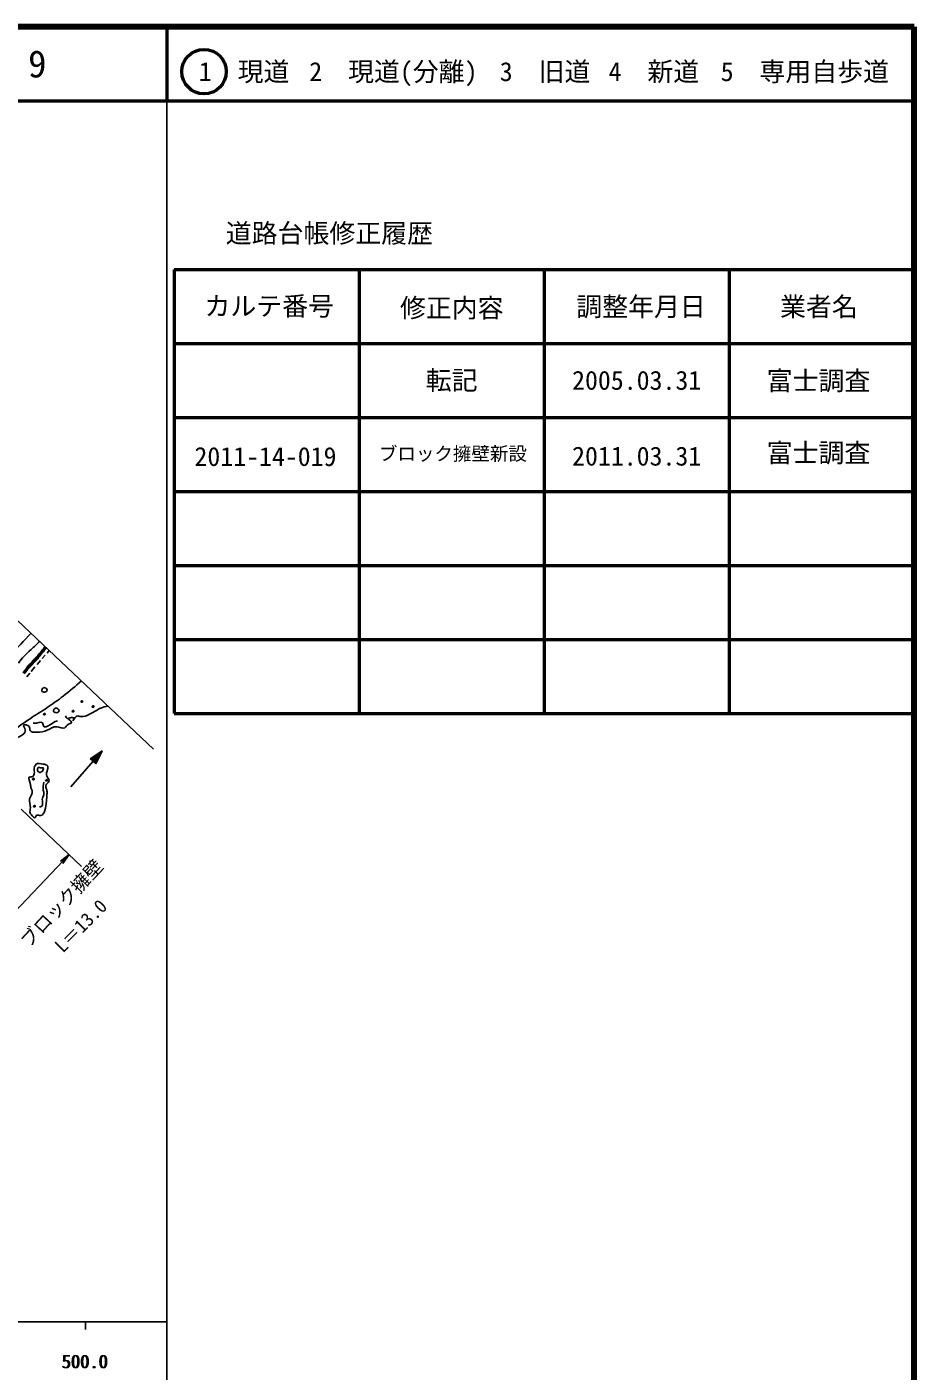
# Model space of a CAD drawing. Units: millimetres, scale not verified. Extents: x 40000 to 680000, y 20000 to 380000.
# Drawn here: x 560087 to 680000, y 198357 to 380000 of the extents above; entities that cross this region are included whole.
import ezdxf
from ezdxf.enums import TextEntityAlignment as Align

# ---------------------------------------------------------------- set-up
doc = ezdxf.new("R2010")
doc.units = ezdxf.units.MM
doc.header["$LTSCALE"] = 1000
for name, color, linetype, lineweight in [('M-BGD', 7, 'Continuous', 25), ('M-BMK-SRVR', 3, 'Continuous', 25), ('M-STR-STR3', 7, 'Continuous', 25), ('M-TTL', 2, 'Continuous', 140), ('M-TTL-BAND', 7, 'Continuous', 25), ('M-TTL-FRAM', 2, 'Continuous', 50), ('M-TTL-LINE', 7, 'Continuous', 50)]:
    doc.layers.add(name, color=color, linetype=linetype, lineweight=lineweight)
doc.layers.add('M-TTL-TXT', color=7, linetype='Continuous')
doc.styles.add('ＭＳ ゴシック', font='')
doc.styles.get('ＭＳ ゴシック').set_extended_font_data('MS Gothic')

# ---------------------------------------------------------------- blocks, each defined once
blk = doc.blocks.new('open_arrow')
at = {"color": 0, "linetype": 'Continuous', "lineweight": -2}
blk.add_lwpolyline([(7.5, 1.25), (0, 0), (7.5, -1.25)], dxfattribs=at)

msp = doc.modelspace()

# ---------------------------------------------------------------- linework, layer by layer
at = {"layer": 'M-BGD'}
for p, q in [((561929, 294383), (561462, 293849)), ((562552, 295095), (562165, 294652)), ((563113, 295737), (562809, 295390)), ((560486, 292665), (560088, 292169)), ((561160, 293504), (560671, 292895)), ((566020, 277321), (570282, 282191)), ((570282, 282191), (568620, 281078)), ((569335, 281557), (569779, 281169)), ((569378, 281586), (569802, 281216)), ((570282, 282191), (569399, 280396)), ((569421, 281615), (569825, 281262)), ((569464, 281644), (569848, 281309)), ((569507, 281673), (569870, 281355)), ((569550, 281701), (569893, 281401)), ((569593, 281730), (569916, 281448)), ((569636, 281759), (569939, 281494)), ((569679, 281788), (569962, 281541)), ((569722, 281817), (569985, 281587)), ((569765, 281845), (570007, 281634)), ((569808, 281874), (570030, 281680)), ((569851, 281903), (570053, 281727)), ((569894, 281932), (570076, 281773)), ((569937, 281961), (570099, 281819)), ((569980, 281989), (570122, 281866)), ((570023, 282018), (570144, 281912)), ((570066, 282047), (570167, 281959)), ((570109, 282076), (570190, 282005)), ((570152, 282105), (570213, 282052)), ((570196, 282133), (570236, 282098)), ((570239, 282162), (570259, 282145)), ((568620, 281078), (569399, 280396)), ((568647, 281096), (569414, 280426)), ((568690, 281125), (569436, 280472)), ((568733, 281154), (569459, 280519)), ((568776, 281183), (569482, 280565)), ((568819, 281212), (569505, 280612)), ((568862, 281240), (569528, 280658)), ((568905, 281269), (569551, 280705)), ((568948, 281298), (569573, 280751)), ((568991, 281327), (569596, 280798)), ((569034, 281356), (569619, 280844)), ((569077, 281384), (569642, 280890)), ((569120, 281413), (569665, 280937)), ((569163, 281442), (569688, 280983)), ((569206, 281471), (569710, 281030)), ((569249, 281500), (569733, 281076)), ((569292, 281529), (569756, 281123))]:
    msp.add_line(p, q, dxfattribs=at)
for points, knots in [([(560666, 298056), (559713, 297086), (558759, 296117), (557903, 295068), (556953, 293903), (556122, 292640), (555263, 291399), (554450, 290223), (553611, 289067), (552847, 287864), (552052, 286612), (551338, 285310), (550609, 284015), (549387, 281843), (548125, 279692), (547074, 277437), (546422, 276037), (545851, 274597), (545329, 273141), (544863, 271840), (544436, 270526), (544031, 269204), (543448, 267299), (542909, 265375), (542197, 263521), (541487, 261673), (540606, 259894), (539736, 258106), (538880, 256349), (538035, 254584), (536961, 252960), (536091, 251644), (535069, 250421), (533963, 249291), (531840, 247121), (529406, 245292), (527206, 243205), (526056, 242114), (524971, 240952), (523797, 239891), (522023, 238288), (520048, 236915), (518039, 235595), (516714, 234724), (515374, 233877), (513948, 233199), (512697, 232604), (511379, 232139), (510061, 231709), (508883, 231324), (507705, 230968), (506467, 230744), (505349, 230542), (504183, 230449), (503106, 230686), (501871, 230958), (500755, 231664), (499658, 232410), (498612, 233121), (497584, 233867), (496414, 234134), (495715, 234294), (494965, 234282), (494222, 234280), (492473, 234276), (490765, 234324), (489050, 234222), (487880, 234152), (486706, 234012), (485543, 233842), (484490, 233688), (483446, 233508), (482386, 233374), (481415, 233251), (480431, 233166), (479464, 233228), (477980, 233323), (476537, 233765), (475081, 234222), (473749, 234640), (472405, 235071), (471311, 235858), (470452, 236476), (469746, 237314), (468944, 238050), (468469, 238485), (467961, 238884), (467395, 239161), (466660, 239519), (465826, 239671), (464998, 239774), (463595, 239950), (462206, 239989), (460819, 240125), (459655, 240239), (458491, 240423), (457342, 240680), (455613, 241068), (453918, 241624), (452344, 242434), (450880, 243187), (449521, 244161), (448019, 244801), (446517, 245441), (444871, 245748), (443256, 246087), (442214, 246305), (441184, 246537), (440158, 246817), (438820, 247182), (437488, 247629), (436242, 248191), (435418, 248563), (434631, 248985), (433758, 249360), (433431, 249500), (433093, 249634), (432765, 249623), (432275, 249606), (431808, 249267), (431449, 248834), (431169, 248495), (430954, 248098), (430602, 247986), (430304, 247892), (429907, 248001), (429608, 248191), (429167, 248471), (428940, 248926), (428673, 249360), (428470, 249690), (428244, 250008), (427943, 250236), (427673, 250440), (427342, 250572), (427007, 250646), (426203, 250821), (425376, 250656), (424553, 250587), (423592, 250507), (422637, 250557), (421689, 250704), (420887, 250828), (420089, 251021), (419351, 251347), (418515, 251716), (417755, 252255), (416925, 252633), (416118, 253000), (415246, 253215), (414383, 253451), (413675, 253645), (412973, 253852), (412308, 254152), (411577, 254482), (410891, 254923), (410145, 255204), (409556, 255427), (408930, 255549), (408304, 255672)], [0, 0, 0, 0, 1, 1, 1, 2, 2, 2, 3, 3, 3, 4, 4, 4, 5, 5, 5, 6, 6, 6, 7, 7, 7, 8, 8, 8, 9, 9, 9, 10, 10, 10, 11, 11, 11, 12, 12, 12, 13, 13, 13, 14, 14, 14, 15, 15, 15, 16, 16, 16, 17, 17, 17, 18, 18, 18, 19, 19, 19, 20, 20, 20, 21, 21, 21, 22, 22, 22, 23, 23, 23, 24, 24, 24, 25, 25, 25, 26, 26, 26, 27, 27, 27, 28, 28, 28, 29, 29, 29, 30, 30, 30, 31, 31, 31, 32, 32, 32, 33, 33, 33, 34, 34, 34, 35, 35, 35, 36, 36, 36, 37, 37, 37, 38, 38, 38, 39, 39, 39, 40, 40, 40, 41, 41, 41, 42, 42, 42, 43, 43, 43, 44, 44, 44, 45, 45, 45, 46, 46, 46, 47, 47, 47, 48, 48, 48, 49, 49, 49, 50, 50, 50, 51, 51, 51, 52, 52, 52, 53, 53, 53, 53]), ([(561806, 296976), (561432, 296592), (561059, 296209), (560663, 295848), (560336, 295549), (559993, 295265), (559692, 294943), (559430, 294661), (559199, 294349), (558968, 294037)], [0, 0, 0, 0, 1, 1, 1, 2, 2, 2, 3, 3, 3, 3]), ([(567458, 291619), (566652, 290925), (565846, 290231), (565008, 289578), (564302, 289028), (563572, 288507), (562828, 288011), (562063, 287502), (561283, 287019), (560512, 286513), (559683, 285967), (558866, 285394), (558129, 284742), (557123, 283854), (556264, 282819), (555200, 281950), (554617, 281473), (553972, 281046), (553565, 280451), (553202, 279918), (553030, 279250), (552816, 278612), (552563, 277856), (552253, 277142), (551931, 276433), (551514, 275515), (551077, 274607), (550569, 273708), (550019, 272738), (549384, 271779), (549206, 270712), (549136, 270292), (549137, 269855), (549138, 269418)], [0, 0, 0, 0, 1, 1, 1, 2, 2, 2, 3, 3, 3, 4, 4, 4, 5, 5, 5, 6, 6, 6, 7, 7, 7, 8, 8, 8, 9, 9, 9, 10, 10, 10, 11, 11, 11, 11]), ([(562488, 290108), (562421, 290103), (562361, 290121), (562295, 290145), (562214, 290175), (562123, 290214), (562091, 290280), (562050, 290364), (562107, 290490), (562181, 290582), (562233, 290647), (562293, 290695), (562361, 290713), (562459, 290739), (562573, 290702), (562672, 290632), (562766, 290564), (562847, 290466), (562840, 290374), (562829, 290241), (562639, 290118), (562488, 290108)], [0, 0, 0, 0, 1, 1, 1, 2, 2, 2, 3, 3, 3, 4, 4, 4, 5, 5, 5, 6, 6, 6, 7, 7, 7, 7]), ([(567595, 288746), (567585, 288745), (567570, 288754), (567554, 288759), (567496, 288779), (567416, 288758), (567402, 288787), (567392, 288807), (567413, 288849), (567443, 288884), (567491, 288940), (567563, 288978), (567595, 288953), (567615, 288938), (567621, 288901), (567623, 288856), (567626, 288806), (567623, 288746), (567595, 288746)], [0, 0, 0, 0, 1, 1, 1, 2, 2, 2, 3, 3, 3, 4, 4, 4, 5, 5, 5, 6, 6, 6, 6]), ([(562531, 287028), (562521, 287028), (562506, 287036), (562490, 287042), (562432, 287061), (562352, 287041), (562337, 287070), (562328, 287089), (562349, 287131), (562379, 287166), (562427, 287222), (562498, 287260), (562531, 287236), (562551, 287221), (562557, 287183), (562559, 287139), (562561, 287088), (562559, 287028), (562531, 287028)], [0, 0, 0, 0, 1, 1, 1, 2, 2, 2, 3, 3, 3, 4, 4, 4, 5, 5, 5, 6, 6, 6, 6]), ([(564101, 287325), (564034, 287321), (563974, 287338), (563909, 287362), (563827, 287392), (563736, 287432), (563704, 287497), (563663, 287581), (563721, 287708), (563794, 287800), (563846, 287865), (563906, 287913), (563974, 287931), (564072, 287957), (564187, 287919), (564285, 287849), (564380, 287782), (564460, 287684), (564453, 287591), (564443, 287458), (564253, 287336), (564101, 287325)], [0, 0, 0, 0, 1, 1, 1, 2, 2, 2, 3, 3, 3, 4, 4, 4, 5, 5, 5, 6, 6, 6, 7, 7, 7, 7]), ([(566398, 287427), (566388, 287427), (566373, 287435), (566357, 287441), (566299, 287460), (566219, 287440), (566205, 287468), (566195, 287488), (566216, 287530), (566246, 287565), (566294, 287621), (566366, 287659), (566398, 287634), (566418, 287620), (566424, 287582), (566426, 287537), (566429, 287487), (566426, 287427), (566398, 287427)], [0, 0, 0, 0, 1, 1, 1, 2, 2, 2, 3, 3, 3, 4, 4, 4, 5, 5, 5, 6, 6, 6, 6]), ([(571049, 288215), (570712, 288158), (570375, 288100), (570070, 287962), (569871, 287871), (569687, 287746), (569498, 287632), (569168, 287434), (568827, 287272), (568476, 287095), (568136, 286924), (567787, 286739), (567401, 286800), (567207, 286831), (567004, 286924), (566846, 286870), (566704, 286821), (566598, 286653), (566500, 286506), (566434, 286407), (566371, 286318), (566309, 286229)], [0, 0, 0, 0, 1, 1, 1, 2, 2, 2, 3, 3, 3, 4, 4, 4, 5, 5, 5, 6, 6, 6, 7, 7, 7, 7]), ([(569115, 288053), (569104, 288053), (569090, 288061), (569074, 288067), (569016, 288086), (568936, 288066), (568921, 288094), (568912, 288114), (568933, 288156), (568963, 288191), (569011, 288247), (569082, 288285), (569115, 288260), (569135, 288246), (569141, 288208), (569143, 288164), (569145, 288113), (569143, 288053), (569115, 288053)], [0, 0, 0, 0, 1, 1, 1, 2, 2, 2, 3, 3, 3, 4, 4, 4, 5, 5, 5, 6, 6, 6, 6]), ([(565702, 286454), (565936, 286256), (566170, 286058), (566101, 285951), (566047, 285869), (565812, 285841), (565650, 285743), (565438, 285616), (565352, 285369), (565200, 285275), (564942, 285116), (564496, 285398), (564108, 285431), (563631, 285473), (563241, 285140), (562843, 284946), (562398, 284730), (561944, 284687), (561352, 284686), (561022, 284685), (560648, 284697), (560538, 284911), (560464, 285053), (560506, 285283), (560382, 285449), (560212, 285672), (559738, 285777), (559654, 285657), (559579, 285550), (559814, 285265), (559862, 285015), (559915, 284734), (559732, 284497), (559515, 284339), (559211, 284118), (558842, 284052), (558596, 283802), (558474, 283678), (558382, 283509), (558250, 283403), (558065, 283257), (557802, 283235), (557539, 283213)], [0, 0, 0, 0, 1, 1, 1, 2, 2, 2, 3, 3, 3, 4, 4, 4, 5, 5, 5, 6, 6, 6, 7, 7, 7, 8, 8, 8, 9, 9, 9, 10, 10, 10, 11, 11, 11, 12, 12, 12, 13, 13, 13, 14, 14, 14, 14]), ([(564230, 286243), (564124, 286203), (564018, 286164), (563920, 286119), (563621, 285982), (563397, 285794), (563050, 285591), (562832, 285463), (562565, 285328), (562429, 285435), (562304, 285533), (562288, 285832), (562180, 285963), (561980, 286208), (561464, 285867), (561093, 285901), (561040, 285906), (560989, 285919), (560938, 285932)], [0, 0, 0, 0, 1, 1, 1, 2, 2, 2, 3, 3, 3, 4, 4, 4, 5, 5, 5, 6, 6, 6, 6]), ([(566552, 286575), (566402, 286630), (566252, 286685), (566084, 286662), (565879, 286633), (565647, 286488), (565512, 286558), (565416, 286607), (565369, 286765), (565321, 286922)], [0, 0, 0, 0, 1, 1, 1, 2, 2, 2, 3, 3, 3, 3]), ([(562268, 280359), (561906, 280451), (561544, 280544), (561323, 280359), (561191, 280249), (561109, 280040), (561086, 279847), (561056, 279590), (561128, 279360), (561086, 279098), (561058, 278918), (560975, 278722), (560810, 278665), (560684, 278620), (560508, 278657), (560416, 278625), (560187, 278544), (560495, 278022), (560574, 277640), (560618, 277427), (560592, 277258), (560653, 277088), (560695, 276971), (560781, 276853), (560810, 276734), (560894, 276401), (560543, 276057), (560456, 275709), (560357, 275316), (560596, 274919), (560574, 274488), (560561, 274238), (560461, 273977), (560535, 273778), (560564, 273699), (560622, 273630), (560692, 273542), (560853, 273343), (561080, 273049), (561205, 273148), (561276, 273205), (561314, 273392), (561402, 273463), (561527, 273566), (561755, 273430), (561934, 273427), (562230, 273423), (562394, 273782), (562500, 274103), (562654, 274573), (562684, 274959), (562720, 275373), (562748, 275680), (562779, 276002), (562803, 276326), (562818, 276522), (562830, 276719), (562776, 276905), (562736, 277040), (562662, 277170), (562651, 277306), (562642, 277422), (562679, 277542), (562748, 277651), (562865, 277834), (563076, 277981), (563093, 278148), (563113, 278338), (562880, 278552), (562789, 278769), (562675, 279043), (562788, 279323), (562872, 279638), (562919, 279813), (562957, 279999), (562900, 280121), (562816, 280301), (562527, 280342), (562237, 280384)], [0, 0, 0, 0, 1, 1, 1, 2, 2, 2, 3, 3, 3, 4, 4, 4, 5, 5, 5, 6, 6, 6, 7, 7, 7, 8, 8, 8, 9, 9, 9, 10, 10, 10, 11, 11, 11, 12, 12, 12, 13, 13, 13, 14, 14, 14, 15, 15, 15, 16, 16, 16, 17, 17, 17, 18, 18, 18, 19, 19, 19, 20, 20, 20, 21, 21, 21, 22, 22, 22, 23, 23, 23, 24, 24, 24, 25, 25, 25, 26, 26, 26, 26]), ([(562135, 279393), (562011, 279268), (561860, 279225), (561738, 279274), (561647, 279311), (561572, 279399), (561540, 279512), (561498, 279660), (561529, 279852), (561619, 279909), (561716, 279970), (561883, 279873), (562055, 279869), (562149, 279867), (562245, 279893), (562294, 279869), (562395, 279818), (562285, 279545), (562135, 279393)], [0, 0, 0, 0, 1, 1, 1, 2, 2, 2, 3, 3, 3, 4, 4, 4, 5, 5, 5, 6, 6, 6, 6]), ([(561032, 278264), (561021, 278264), (561006, 278273), (560990, 278278), (560932, 278297), (560852, 278277), (560838, 278306), (560828, 278325), (560849, 278367), (560879, 278403), (560927, 278458), (560999, 278496), (561032, 278472), (561051, 278457), (561057, 278420), (561059, 278375), (561062, 278324), (561059, 278265), (561032, 278264)], [0, 0, 0, 0, 1, 1, 1, 2, 2, 2, 3, 3, 3, 4, 4, 4, 5, 5, 5, 6, 6, 6, 6]), ([(562398, 277920), (562314, 277568), (562231, 277217), (562305, 276864), (562342, 276686), (562420, 276507), (562398, 276336), (562373, 276145), (562223, 275964), (562180, 275777), (562125, 275534), (562249, 275280), (562212, 275001), (562193, 274861), (562133, 274714), (562025, 274659), (561956, 274623), (561866, 274626), (561777, 274628)], [0, 0, 0, 0, 1, 1, 1, 2, 2, 2, 3, 3, 3, 4, 4, 4, 5, 5, 5, 6, 6, 6, 6]), ([(562805, 278088), (562794, 278088), (562780, 278097), (562763, 278102), (562706, 278121), (562625, 278101), (562611, 278130), (562601, 278149), (562622, 278191), (562652, 278227), (562701, 278282), (562772, 278320), (562805, 278296), (562825, 278281), (562830, 278244), (562832, 278199), (562835, 278148), (562833, 278089), (562805, 278088)], [0, 0, 0, 0, 1, 1, 1, 2, 2, 2, 3, 3, 3, 4, 4, 4, 5, 5, 5, 6, 6, 6, 6]), ([(561186, 274603), (561176, 274603), (561161, 274611), (561145, 274617), (561087, 274636), (561007, 274616), (560993, 274644), (560983, 274664), (561004, 274706), (561034, 274741), (561082, 274797), (561153, 274835), (561186, 274810), (561206, 274796), (561212, 274758), (561214, 274714), (561216, 274663), (561214, 274603), (561186, 274603)], [0, 0, 0, 0, 1, 1, 1, 2, 2, 2, 3, 3, 3, 4, 4, 4, 5, 5, 5, 6, 6, 6, 6])]:
    msp.add_open_spline(points, degree=3, knots=knots, dxfattribs=at)
at = {"layer": 'M-BMK-SRVR'}
msp.add_line((557173, 301366), (577208, 282378), dxfattribs=at)
at = {"layer": 'M-STR-STR3'}
for p, q in [((559308, 274287), (567457, 266564)), ((556834, 258715), (565780, 268153))]:
    msp.add_line(p, q, dxfattribs=at)
at = {"layer": 'M-TTL'}
for p, q in [((680000, 380000), (40000, 380000)), ((680000, 20000), (680000, 380000))]:
    msp.add_line(p, q, dxfattribs=at)
at = {"layer": 'M-TTL-BAND'}
for p, q in [((579000, 20000), (579000, 370000)), ((40000, 205000), (579000, 205000)), ((568000, 205000), (568000, 204000))]:
    msp.add_line(p, q, dxfattribs=at)
at = {"layer": 'M-TTL-FRAM'}
for p, q in [((580000, 347197), (580000, 287197)), ((580000, 347197), (680000, 347197)), ((580000, 287197), (680000, 287197))]:
    msp.add_line(p, q, dxfattribs=at)
at = {"layer": 'M-TTL-LINE'}
for p, q in [((579000, 380000), (579000, 370000)), ((40000, 370000), (680000, 370000)), ((605000, 347197), (605000, 287197)), ((630000, 347197), (630000, 287197)), ((655000, 347197), (655000, 287197)), ((580000, 337197), (680000, 337197)), ((580000, 327197), (680000, 327197)), ((580000, 317197), (680000, 317197)), ((580000, 307197), (680000, 307197)), ((580000, 297197), (680000, 297197))]:
    msp.add_line(p, q, dxfattribs=at)
msp.add_circle((584031, 373958), 3000, dxfattribs=at)
msp.add_open_spline([(562628, 296196), (562208, 295659), (561788, 295121), (561330, 294618), (561038, 294297), (560730, 293990), (560444, 293664), (560157, 293337), (559892, 292990), (559627, 292643)], degree=3, knots=[0, 0, 0, 0, 1, 1, 1, 2, 2, 2, 3, 3, 3, 3], dxfattribs=at)

# ---------------------------------------------------------------- block references
at = {"layer": 'M-STR-STR3', "xscale": 193, "yscale": 193, "rotation": 226.5}
msp.add_blockref('open_arrow', (565780, 268153), dxfattribs=at)

# ---------------------------------------------------------------- texts
at = {"layer": 'M-STR-STR3', "style": 'ＭＳ ゴシック'}
for s, rotation, p in [('ブロック擁壁', 47.161, (560758, 255073)), ('L＝13.0', 45.356, (565344, 254389))]:
    msp.add_text(s, height=1833, rotation=rotation, dxfattribs=at).set_placement(p, align=Align.BOTTOM_LEFT)
at = {"layer": 'M-TTL-BAND', "style": 'ＭＳ ゴシック'}
for p in [(567844, 198195), (568000, 198195)]:
    msp.add_text('500.0', height=1833, dxfattribs=at).set_placement(p, align=Align.BOTTOM_CENTER)
at = {"layer": 'M-TTL-TXT', "style": 'ＭＳ ゴシック'}
for s, height, p in [('9', 3666, (561497, 375000)), ('1\u3000現道', 2566, (589448, 373958)), ('2\u3000現道(分離)', 2566, (609619, 373958)), ('3\u3000旧道', 2566, (630121, 373958)), ('4\u3000新道', 2566, (644824, 373958)), ('5\u3000専用自歩道', 2566, (665228, 373958)), ('道路台帳修正履歴', 2566, (600968, 352113)), ('カルテ番号', 2566, (592839, 342277)), ('修正内容', 2566, (617509, 342023)), ('調整年月日', 2566, (643089, 342197)), ('業者名', 2566, (667134, 342197)), ('転記', 2566, (617500, 332245)), ('2005.03.31', 2566, (642500, 332245)), ('富士調査', 2566, (667077, 332189)), ('ブロック擁壁新設', 1833, (617668, 322337)), ('富士調査', 2566, (667077, 322448)), ('2011-14-019', 2566, (592332, 321944)), ('2011.03.31', 2566, (642500, 322001))]:
    msp.add_text(s, height=height, dxfattribs=at).set_placement(p, align=Align.MIDDLE_CENTER)

doc.saveas('drawing.dxf')
